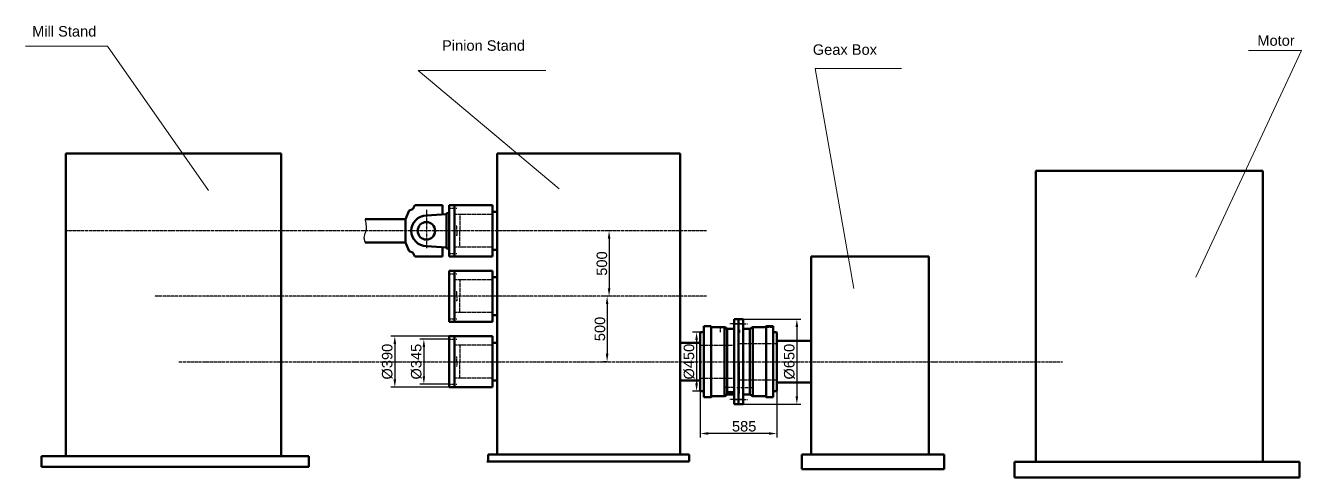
# Model space of a CAD drawing. Header units: millimetres. Extents: x 6647 to 33601, y -1887 to 8501.
# Drawn here: x 6647 to 16398, y 1736 to 5191 of the extents above; entities that cross this region are included whole.
import ezdxf

# ---------------------------------------------------------------- set-up
doc = ezdxf.new("R2010")
doc.units = ezdxf.units.MM
doc.linetypes.add('ACAD_ISO04W100', pattern=[30, 24, -3, 0, -3])
doc.linetypes.add('DASHED2', pattern=[9.525, 6.35, -3.175])
for name, color, linetype, lineweight in [('Геометрия', 7, 'Continuous', 50), ('контурная', 7, 'Continuous', 50), ('невидимые', 7, 'DASHED2', 25), ('осевые', 4, 'ACAD_ISO04W100', 25), ('размерные', 220, 'Continuous', 25), ('тонкая', 7, 'Continuous', 25), ('тонкий', 7, 'Continuous', 20)]:
    doc.layers.add(name, color=color, linetype=linetype, lineweight=lineweight)
doc.styles.add('s20v4', font='ARIAL.TTF', dxfattribs={"height": 80})
doc.styles.get("Standard").update_dxf_attribs({"font": 'ARIAL.TTF'})
doc.dimstyles.new('s20v4', dxfattribs={"dimtxt": 80, "dimasz": 60, "dimexe": 30, "dimexo": 0.0625, "dimgap": 14, "dimtad": 1, "dimdec": 0, "dimzin": 0, "dimdsep": 46, "dimtxsty": 'Standard', "dimcen": -25, "dimadec": 0, "dimazin": 0, "dimtfac": 1, "dimtdec": 0, "dimtmove": 0, "dimatfit": 3, "dimfxl": 1, "dimtolj": 1, "dimtzin": 0, "dimarcsym": 0})

# ---------------------------------------------------------------- blocks, each defined once
blk = doc.blocks.new('*D1')
at = {"layer": 'Defpoints', "color": 0, "transparency": 16777216}
for p in [(9885.5, 2793.7), (9690.9, 2448.7), (9877.9, 2448.7)]:
    blk.add_point(p, dxfattribs=at)
at = {"layer": 'размерные', "color": 0, "lineweight": -2, "transparency": 16777216}
for p, q in [((9885.4, 2793.7), (9660.9, 2793.7)), ((9690.9, 2733.7), (9690.9, 2508.7)), ((9877.8, 2448.7), (9660.9, 2448.7))]:
    blk.add_line(p, q, dxfattribs=at)
at = {"layer": 'размерные', "color": 0, "transparency": 16777216}
for points in [[(9680.9, 2733.7), (9700.9, 2733.7), (9690.9, 2793.7)], [(9680.9, 2508.7), (9700.9, 2508.7), (9690.9, 2448.7)]]:
    blk.add_solid(points, dxfattribs=at)
at = {"layer": 'размерные', "color": 0, "transparency": 16777216, "insert": (9633.9, 2621.2), "char_height": 80, "attachment_point": 5, "rotation": 90}
blk.add_mtext('\\A1;%%c345', dxfattribs=at)
blk = doc.blocks.new('*D2')
at = {"layer": 'Defpoints', "color": 0, "transparency": 16777216}
for p in [(9885.5, 2816.2), (9469.1, 2426.2), (9885.5, 2426.2)]:
    blk.add_point(p, dxfattribs=at)
at = {"layer": 'размерные', "color": 0, "lineweight": -2, "transparency": 16777216}
for p, q in [((9885.4, 2816.2), (9439.1, 2816.2)), ((9469.1, 2756.2), (9469.1, 2486.2)), ((9885.4, 2426.2), (9439.1, 2426.2))]:
    blk.add_line(p, q, dxfattribs=at)
at = {"layer": 'размерные', "color": 0, "transparency": 16777216}
for points in [[(9459.1, 2756.2), (9479.1, 2756.2), (9469.1, 2816.2)], [(9459.1, 2486.2), (9479.1, 2486.2), (9469.1, 2426.2)]]:
    blk.add_solid(points, dxfattribs=at)
at = {"layer": 'размерные', "color": 0, "transparency": 16777216, "insert": (9412, 2621.2), "char_height": 80, "attachment_point": 5, "rotation": 90}
blk.add_mtext('\\A1;%%c390', dxfattribs=at)
blk = doc.blocks.new('*D3')
at = {"layer": 'Defpoints', "color": 0, "transparency": 16777216}
for p in [(12131.1, 2946.2), (12131.1, 2296.2), (12541.5, 2296.2)]:
    blk.add_point(p, dxfattribs=at)
at = {"layer": 'размерные', "color": 0, "lineweight": -2, "transparency": 16777216}
for p, q in [((12131.1, 2946.2), (12571.5, 2946.2)), ((12541.5, 2886.2), (12541.5, 2356.2)), ((12131.1, 2296.2), (12571.5, 2296.2))]:
    blk.add_line(p, q, dxfattribs=at)
at = {"layer": 'размерные', "color": 0, "transparency": 16777216}
for points in [[(12531.5, 2886.2), (12551.5, 2886.2), (12541.5, 2946.2)], [(12531.5, 2356.2), (12551.5, 2356.2), (12541.5, 2296.2)]]:
    blk.add_solid(points, dxfattribs=at)
at = {"layer": 'размерные', "color": 0, "transparency": 16777216, "insert": (12484.4, 2621.2), "char_height": 80, "attachment_point": 5, "rotation": 90}
blk.add_mtext('\\A1;%%c650', dxfattribs=at)
blk = doc.blocks.new('*D4')
at = {"layer": 'Defpoints', "color": 0, "transparency": 16777216}
for p in [(11803.6, 2399.2), (12388.6, 2399.2), (11803.6, 2072.1)]:
    blk.add_point(p, dxfattribs=at)
at = {"layer": 'размерные', "color": 0, "lineweight": -2, "transparency": 16777216}
for p, q in [((11803.6, 2399.2), (11803.6, 2042.1)), ((12388.6, 2399.2), (12388.6, 2042.1)), ((12328.6, 2072.1), (11863.6, 2072.1))]:
    blk.add_line(p, q, dxfattribs=at)
at = {"layer": 'размерные', "color": 0, "transparency": 16777216}
for points in [[(11863.6, 2082.1), (11863.6, 2062.1), (11803.6, 2072.1)], [(12328.6, 2082.1), (12328.6, 2062.1), (12388.6, 2072.1)]]:
    blk.add_solid(points, dxfattribs=at)
at = {"layer": 'размерные', "color": 0, "transparency": 16777216, "insert": (12138.6, 2126.9), "char_height": 80, "attachment_point": 5}
blk.add_mtext('\\A1;585', dxfattribs=at)
blk = doc.blocks.new('*D5')
at = {"layer": 'Defpoints', "color": 0, "transparency": 16777216}
for p in [(11106.4, 3621.2), (11106.4, 3121.2), (11106.4, 3121.2)]:
    blk.add_point(p, dxfattribs=at)
at = {"layer": 'размерные', "color": 0, "lineweight": -2, "transparency": 16777216}
for p, q in [((11106.3, 3621.2), (11076.4, 3621.2)), ((11106.4, 3561.2), (11106.4, 3181.2)), ((11106.3, 3121.2), (11076.4, 3121.2))]:
    blk.add_line(p, q, dxfattribs=at)
at = {"layer": 'размерные', "color": 0, "transparency": 16777216}
for points in [[(11096.4, 3561.2), (11116.4, 3561.2), (11106.4, 3621.2)], [(11096.4, 3181.2), (11116.4, 3181.2), (11106.4, 3121.2)]]:
    blk.add_solid(points, dxfattribs=at)
at = {"layer": 'размерные', "color": 0, "transparency": 16777216, "insert": (11051.6, 3371.2), "char_height": 80, "attachment_point": 5, "rotation": 90}
blk.add_mtext('\\A1;500', dxfattribs=at)
blk = doc.blocks.new('*D6')
at = {"layer": 'Defpoints', "color": 0, "transparency": 16777216}
for p in [(11091.4, 3121.2), (11091.4, 2621.2), (11091.4, 2621.2)]:
    blk.add_point(p, dxfattribs=at)
at = {"layer": 'размерные', "color": 0, "lineweight": -2, "transparency": 16777216}
for p, q in [((11091.3, 3121.2), (11061.4, 3121.2)), ((11091.4, 3061.2), (11091.4, 2681.2)), ((11091.3, 2621.2), (11061.4, 2621.2))]:
    blk.add_line(p, q, dxfattribs=at)
at = {"layer": 'размерные', "color": 0, "transparency": 16777216}
for points in [[(11081.4, 3061.2), (11101.4, 3061.2), (11091.4, 3121.2)], [(11081.4, 2681.2), (11101.4, 2681.2), (11091.4, 2621.2)]]:
    blk.add_solid(points, dxfattribs=at)
at = {"layer": 'размерные', "color": 0, "transparency": 16777216, "insert": (11036.6, 2871.2), "char_height": 80, "attachment_point": 5, "rotation": 90}
blk.add_mtext('\\A1;500', dxfattribs=at)
blk = doc.blocks.new('*D7')
at = {"layer": 'Defpoints', "color": 0, "transparency": 16777216}
for p in [(11806.6, 2846.2), (11775.1, 2396.2), (11806.6, 2396.2)]:
    blk.add_point(p, dxfattribs=at)
at = {"layer": 'размерные', "color": 0, "lineweight": -2, "transparency": 16777216}
for p, q in [((11806.5, 2846.2), (11745.1, 2846.2)), ((11775.1, 2786.2), (11775.1, 2456.2)), ((11806.5, 2396.2), (11745.1, 2396.2))]:
    blk.add_line(p, q, dxfattribs=at)
at = {"layer": 'размерные', "color": 0, "transparency": 16777216}
for points in [[(11765.1, 2786.2), (11785.1, 2786.2), (11775.1, 2846.2)], [(11765.1, 2456.2), (11785.1, 2456.2), (11775.1, 2396.2)]]:
    blk.add_solid(points, dxfattribs=at)
at = {"layer": 'размерные', "color": 0, "transparency": 16777216, "insert": (11718, 2621.2), "char_height": 80, "attachment_point": 5, "rotation": 90}
blk.add_mtext('\\A1;%%c450', dxfattribs=at)

msp = doc.modelspace()

# ---------------------------------------------------------------- linework, layer by layer
at = {"layer": 'Геометрия'}
for p, q in [((12096.0788, 2946.23), (12061.0788, 2946.23)), ((12061.0788, 2946.23), (12061.0788, 2365.23)), ((12096.0788, 2946.23), (12131.0788, 2946.23)), ((12096.0788, 2373.73), (12096.0788, 2946.23)), ((12096.0788, 2868.73), (12096.0788, 2946.23)), ((12131.0788, 2946.23), (12131.0788, 2877.23)), ((11806.5788, 2846.23), (11803.5788, 2843.23)), ((11803.5788, 2843.23), (11803.5788, 2621.23)), ((11806.5788, 2846.23), (11831.0788, 2846.23)), ((11831.0788, 2396.23), (11831.0788, 2892.23)), ((11886.5788, 2892.23), (11831.0788, 2892.23)), ((11988.0788, 2885.73), (11886.5788, 2885.73)), ((11988.0788, 2885.73), (12009.7295, 2873.23)), ((12057.0788, 2873.23), (12009.7295, 2873.23)), ((12131.0788, 2296.23), (12131.0788, 2877.23)), ((12135.0788, 2873.23), (12182.4282, 2873.23)), ((12204.0788, 2885.73), (12182.4282, 2873.23)), ((12204.0788, 2885.73), (12248.6999, 2885.73)), ((12299.0788, 2885.73), (12248.6999, 2885.73)), ((12299.0788, 2885.73), (12305.5788, 2892.23)), ((12336.0788, 2892.23), (12305.5788, 2892.23)), ((12306.0788, 2892.23), (12361.0788, 2892.23)), ((12361.0788, 2846.23), (12361.0788, 2892.23)), ((12361.0788, 2846.23), (12361.0788, 2350.23)), ((12385.5788, 2846.23), (12361.0788, 2846.23)), ((12385.5788, 2846.23), (12388.5788, 2843.23)), ((12388.5788, 2843.23), (12388.5788, 2621.23)), ((11803.5788, 2399.23), (11803.5788, 2621.23)), ((12388.5788, 2399.23), (12388.5788, 2621.23)), ((11806.5788, 2396.23), (11803.5788, 2399.23)), ((11806.5788, 2396.23), (11831.0788, 2396.23)), ((11831.0788, 2396.23), (11831.0788, 2350.23)), ((11856.0788, 2350.23), (11831.0788, 2350.23)), ((11886.5788, 2350.23), (11856.0788, 2350.23)), ((11856.0788, 2350.23), (11886.0788, 2350.23)), ((11893.0788, 2356.73), (11886.5788, 2350.23)), ((11893.0788, 2356.73), (11943.4578, 2356.73)), ((11988.0788, 2356.73), (11943.4578, 2356.73)), ((11988.0788, 2356.73), (12009.7295, 2369.23)), ((12061.0788, 2388.73), (12004.7295, 2388.73)), ((12057.0788, 2369.23), (12009.7295, 2369.23)), ((12061.0788, 2296.23), (12061.0788, 2365.23)), ((12096.0788, 2376.73), (12096.0788, 2296.23)), ((12096.0788, 2373.73), (12096.0788, 2296.23)), ((12135.0788, 2369.23), (12182.4282, 2369.23)), ((12204.0788, 2356.73), (12182.4282, 2369.23)), ((12204.0788, 2356.73), (12248.6999, 2356.73)), ((12299.0788, 2356.73), (12248.6999, 2356.73)), ((12299.0788, 2356.73), (12305.5788, 2350.23)), ((12336.0788, 2350.23), (12305.5788, 2350.23)), ((12306.0788, 2350.23), (12336.0788, 2350.23)), ((12336.0788, 2350.23), (12361.0788, 2350.23)), ((12385.5788, 2396.23), (12361.0788, 2396.23)), ((12385.5788, 2396.23), (12388.5788, 2399.23)), ((12096.0788, 2296.23), (12061.0788, 2296.23)), ((12096.0788, 2296.23), (12131.0788, 2296.23))]:
    msp.add_line(p, q, dxfattribs=at)
for centre, start, end in [((12135.0788, 2877.23), 180, 270), ((12057.0788, 2365.23), 0, 90), ((12135.0788, 2365.23), 90, 180)]:
    msp.add_arc(centre, 4, start, end, dxfattribs=at)
at = {"layer": 'контурная'}
for p, q in [((6955.3997, 1898.8564), (6955.3997, 4211.23)), ((8599.8901, 4211.23), (6955.3997, 4211.23)), ((8599.8901, 4211.23), (8599.8901, 1898.8564)), ((11649.8901, 4211.23), (10249.8901, 4211.23)), ((10249.8901, 4211.23), (10249.8901, 1911.23)), ((11649.8901, 1911.23), (11649.8901, 4211.23)), ((14367.1729, 1855.3586), (14367.1729, 4079.611)), ((14367.1729, 4079.611), (16102.3939, 4079.611)), ((16102.3939, 4079.611), (16102.3939, 1855.3586)), ((9620.9367, 3816.23), (9606.8807, 3786.0868)), ((9832.5396, 3816.23), (9620.9367, 3816.23)), ((9832.5396, 3746.734), (9832.5396, 3816.23)), ((9925.4578, 3816.23), (9885.4578, 3816.23)), ((9885.4578, 3816.23), (9885.4578, 3621.23)), ((10215.4578, 3816.23), (9925.4578, 3816.23)), ((9925.4578, 3816.23), (9925.4578, 3621.23)), ((10215.4578, 3816.23), (10215.4578, 3621.23)), ((9549.3912, 3711.1744), (9241.4443, 3711.1744)), ((9579.7124, 3776.1984), (9549.3912, 3711.1744)), ((9549.3912, 3711.1744), (9549.3912, 3531.2855)), ((9606.8807, 3786.0868), (9579.7124, 3776.1984)), ((9863.8016, 3749.153), (9710.4578, 3737.2876)), ((9885.4578, 3756.4651), (9863.8016, 3756.4651)), ((9863.8016, 3756.4651), (9863.8016, 3621.23)), ((10249.8901, 3766.23), (10215.4578, 3766.23)), ((9863.8016, 3485.9949), (9863.8016, 3621.23)), ((9885.4578, 3426.23), (9885.4578, 3621.23)), ((9925.4578, 3426.23), (9925.4578, 3621.23)), ((10215.4578, 3426.23), (10215.4578, 3621.23)), ((9549.3912, 3531.2855), (9241.4443, 3531.2855)), ((9579.7124, 3466.2616), (9549.3912, 3531.2855)), ((9606.8807, 3456.3731), (9579.7124, 3466.2616)), ((9620.9367, 3426.23), (9606.8807, 3456.3731)), ((9832.5396, 3426.23), (9620.9367, 3426.23)), ((9863.8016, 3493.3069), (9710.4578, 3505.1724)), ((9832.5396, 3495.7259), (9832.5396, 3426.23)), ((9885.4578, 3485.9949), (9863.8016, 3485.9949)), ((9925.4578, 3426.23), (9885.4578, 3426.23)), ((10215.4578, 3426.23), (9925.4578, 3426.23)), ((10249.8901, 3476.23), (10215.4578, 3476.23)), ((13549.8901, 3424.5031), (12649.8901, 3424.5031)), ((12649.8901, 3424.5031), (12649.8901, 2621.23)), ((13549.8901, 1911.23), (13549.8901, 3424.5031)), ((9885.4578, 3316.23), (9885.4578, 3121.23)), ((9925.4578, 3316.23), (9885.4578, 3316.23)), ((9925.4578, 3316.23), (9925.4578, 3121.23)), ((10215.4578, 3316.23), (9925.4578, 3316.23)), ((10215.4578, 3316.23), (10215.4578, 3121.23)), ((10249.8901, 3266.23), (10215.4578, 3266.23)), ((9885.4578, 2926.23), (9885.4578, 3121.23)), ((9925.4578, 2926.23), (9925.4578, 3121.23)), ((10215.4578, 2926.23), (10215.4578, 3121.23)), ((9925.4578, 2926.23), (9885.4578, 2926.23)), ((10215.4578, 2926.23), (9925.4578, 2926.23)), ((10249.8901, 2976.23), (10215.4578, 2976.23)), ((11886.5788, 2350.23), (11886.5788, 2892.23)), ((11988.0788, 2885.73), (11988.0788, 2356.73)), ((12009.7295, 2873.23), (12009.7295, 2369.23)), ((12182.4282, 2873.23), (12182.4282, 2369.23)), ((12204.0788, 2885.73), (12204.0788, 2356.73)), ((12306.0788, 2892.23), (12306.0788, 2350.23)), ((9885.4578, 2816.23), (9885.4578, 2621.23)), ((9925.4578, 2816.23), (9885.4578, 2816.23)), ((10215.4578, 2816.23), (9925.4578, 2816.23)), ((9925.4578, 2816.23), (9925.4578, 2621.23)), ((10215.4578, 2816.23), (10215.4578, 2621.23)), ((10249.8901, 2766.23), (10215.4578, 2766.23)), ((11649.8901, 2766.23), (11803.0924, 2766.23)), ((12388.5788, 2781.5825), (12649.8901, 2781.5825)), ((9885.4578, 2426.23), (9885.4578, 2621.23)), ((9925.4578, 2426.23), (9925.4578, 2621.23)), ((10215.4578, 2426.23), (10215.4578, 2621.23)), ((12649.8901, 1911.23), (12649.8901, 2621.23)), ((10249.8901, 2476.23), (10215.4578, 2476.23)), ((11649.8901, 2476.23), (11803.0924, 2476.23)), ((12388.5788, 2460.8774), (12649.8901, 2460.8774)), ((9925.4578, 2426.23), (9885.4578, 2426.23)), ((10215.4578, 2426.23), (9925.4578, 2426.23)), ((6768.5123, 1817.0284), (6768.5123, 1898.8564)), ((6768.5123, 1898.8564), (6955.3997, 1898.8564)), ((6955.3997, 1898.8564), (8812.166, 1898.8564)), ((8812.166, 1898.8564), (8812.166, 1817.0284)), ((10173.4492, 1857.9424), (11718.2904, 1857.9424)), ((10183.0189, 1911.23), (11649.8901, 1911.23)), ((10183.0189, 1911.23), (10183.0189, 1857.9424)), ((11718.2904, 1911.23), (11649.8901, 1911.23)), ((11718.2904, 1857.9424), (11718.2904, 1911.23)), ((12579.8797, 1799.4873), (12579.8797, 1911.23)), ((12579.8797, 1911.23), (12649.8901, 1911.23)), ((12649.8901, 1911.23), (13549.8901, 1911.23)), ((13549.8901, 1911.23), (13667.1729, 1911.23)), ((13667.1729, 1911.23), (13667.1729, 1799.4873)), ((14204.7593, 1855.3586), (16383.0036, 1855.3586)), ((14204.7593, 1735.9707), (14204.7593, 1855.3586)), ((16383.0036, 1855.3586), (16383.0036, 1735.9707)), ((8812.166, 1817.0284), (6768.5123, 1817.0284)), ((13667.1729, 1799.4873), (12579.8797, 1799.4873)), ((16383.0036, 1735.9707), (14204.7593, 1735.9707))]:
    msp.add_line(p, q, dxfattribs=at)
msp.add_circle((9710.4578, 3621.23), 66.835, dxfattribs=at)
msp.add_arc((9710.4578, 3621.23), 116.0576, 90, 270, dxfattribs=at)
at = {"layer": 'невидимые'}
for p, q in [((10215.4578, 3746.23), (9925.4578, 3746.23)), ((9965.4578, 3746.23), (9965.4578, 3621.23)), ((9943.4578, 3656.23), (9925.4578, 3656.23)), ((9943.4578, 3621.23), (9943.4578, 3656.23)), ((9943.4578, 3621.23), (9943.4578, 3586.23)), ((9965.4578, 3496.23), (9965.4578, 3621.23)), ((9943.4578, 3586.23), (9925.4578, 3586.23)), ((10215.4578, 3496.23), (9925.4578, 3496.23)), ((10215.4578, 3246.23), (9925.4578, 3246.23)), ((9965.4578, 3246.23), (9965.4578, 3121.23)), ((9943.4578, 3156.23), (9925.4578, 3156.23)), ((9943.4578, 3121.23), (9943.4578, 3156.23)), ((9943.4578, 3121.23), (9943.4578, 3086.23)), ((9965.4578, 2996.23), (9965.4578, 3121.23)), ((9943.4578, 3086.23), (9925.4578, 3086.23)), ((10215.4578, 2996.23), (9925.4578, 2996.23)), ((12094.5788, 2868.73), (12096.0788, 2868.73)), ((12094.5788, 2863.73), (12100.4788, 2863.73)), ((12098.0788, 2863.73), (12096.0788, 2865.73)), ((12104.0788, 2863.73), (12098.0788, 2863.73)), ((12102.0788, 2862.13), (12100.4788, 2863.73)), ((12104.5788, 2846.23), (12101.5788, 2843.23)), ((12101.5788, 2621.23), (12101.5788, 2843.23)), ((12102.0788, 2862.13), (12102.0788, 2843.73)), ((12104.0788, 2863.73), (12104.0788, 2845.73)), ((10215.4578, 2746.23), (9925.4578, 2746.23)), ((9965.4578, 2746.23), (9965.4578, 2621.23)), ((11803.5788, 2746.23), (12061.0788, 2746.23)), ((12101.5788, 2760.5992), (12388.5788, 2760.5992)), ((9943.4578, 2656.23), (9925.4578, 2656.23)), ((9943.4578, 2621.23), (9943.4578, 2656.23)), ((9943.4578, 2586.23), (9925.4578, 2586.23)), ((9943.4578, 2621.23), (9943.4578, 2586.23)), ((9965.4578, 2496.23), (9965.4578, 2621.23)), ((12101.5788, 2621.23), (12101.5788, 2399.23)), ((10215.4578, 2496.23), (9925.4578, 2496.23)), ((11803.5788, 2496.23), (12061.0788, 2496.23)), ((12101.5788, 2481.8607), (12388.5788, 2481.8607)), ((12094.5788, 2378.73), (12100.4788, 2378.73)), ((12094.5788, 2373.73), (12096.0788, 2373.73)), ((12098.0788, 2378.73), (12096.0788, 2376.73)), ((12104.0788, 2378.73), (12098.0788, 2378.73)), ((12102.0788, 2380.33), (12100.4788, 2378.73)), ((12104.5788, 2396.23), (12101.5788, 2399.23)), ((12102.0788, 2380.33), (12102.0788, 2398.73)), ((12104.0788, 2378.73), (12104.0788, 2396.73))]:
    msp.add_line(p, q, dxfattribs=at)
for centre in [(12094.5788, 2866.23), (12094.5788, 2376.23)]:
    msp.add_arc(centre, 2.5, 90, 270, dxfattribs=at)
at = {"layer": 'осевые'}
for p, q in [((9710.4578, 3782.1279), (9710.4578, 3489.8663)), ((9877.8828, 3793.73), (9942.3919, 3793.73)), ((11851.6677, 3621.23), (6955.3997, 3621.23)), ((9877.8828, 3448.73), (9942.3919, 3448.73)), ((9877.8828, 3293.73), (9942.3919, 3293.73)), ((10249.8901, 3121.23), (7632.6859, 3121.23)), ((11851.6677, 3121.23), (10249.8901, 3121.23)), ((9877.8828, 2948.73), (9942.3919, 2948.73)), ((11956.0788, 2892.23), (11956.0788, 2846.23)), ((12124.5753, 2910.23), (12028.0147, 2910.23)), ((12067.5824, 2910.23), (12164.143, 2910.23)), ((12358.4663, 2881.23), (12290.7968, 2881.23)), ((9877.8828, 2793.73), (9942.3919, 2793.73)), ((7818.3736, 2621.23), (14570.9018, 2621.23)), ((9877.8828, 2448.73), (9942.3919, 2448.73)), ((12061.0788, 2423.73), (11997.6761, 2423.73)), ((12082.6429, 2423.73), (12194.4816, 2423.73)), ((12124.5753, 2332.23), (12028.0147, 2332.23)), ((12067.5824, 2332.23), (12164.143, 2332.23))]:
    msp.add_line(p, q, dxfattribs=at)
at = {"layer": 'тонкая', "start_tangent": (0, 1)}
msp.add_spline([(9241.4443, 3711.1744), (9248.2161, 3672.7696), (9248.2161, 3621.23), (9233.6737, 3581.2749), (9241.4443, 3531.2855)], degree=3, dxfattribs=at)
at = {"layer": 'тонкий'}
for p, q in [((6646.8446, 5031.8634), (7273.2654, 5031.8634)), ((7273.2654, 5031.8634), (8044.9457, 3929.7898)), ((16397.6558, 4998.8236), (15590.6259, 3268.4065)), ((15993.0346, 4998.8236), (16397.6558, 4998.8236)), ((10622.0921, 4847.1656), (9646.9573, 4847.1656)), ((9646.9573, 4847.1656), (10726.1574, 3941.6092)), ((12681.5319, 4861.5093), (13340.2589, 4861.5093)), ((12977.7717, 3181.4503), (12681.5319, 4861.5093))]:
    msp.add_line(p, q, dxfattribs=at)

# ---------------------------------------------------------------- texts
at = {"layer": 'тонкий', "style": 's20v4'}
for s, p in [('Mill Stand', (6697.2182, 5106.4077)), ('Pinion Stand', (9830.0424, 4997.6688)), ('Motor', (16060.3914, 5035.871)), ('Geax Box', (12662.9919, 4966.655))]:
    msp.add_text(s, height=80, dxfattribs=at).set_placement(p)

# ---------------------------------------------------------------- dimensions: what is measured, and where the dimension line sits
at = {"layer": 'размерные'}
for base, p1, p2, picture, middle in [((11106.3989, 3121.23), (11106.3989, 3621.23), (11106.3989, 3121.23), '*D5', (11051.5531, 3371.23)), ((11091.3989, 2621.23), (11091.3989, 3121.23), (11091.3989, 2621.23), '*D6', (11036.5531, 2871.23))]:
    dim = msp.add_linear_dim(base=base, p1=p1, p2=p2, angle=90, dimstyle='s20v4', dxfattribs=at)
    dim.commit()
    dim.dimension.update_dxf_attribs({"geometry": picture, "text_midpoint": middle})
for base, p1, p2, picture, middle in [((12541.4551, 2296.23), (12131.0788, 2946.23), (12131.0788, 2296.23), '*D3', (12484.3719, 2621.23)), ((11775.0727, 2396.23), (11806.5788, 2846.23), (11806.5788, 2396.23), '*D7', (11717.9895, 2621.23))]:
    dim = msp.add_linear_dim(base=base, p1=p1, p2=p2, angle=90, text='%%c<>', dimstyle='s20v4', dxfattribs=at)
    dim.commit()
    dim.dimension.update_dxf_attribs({"geometry": picture, "text_midpoint": middle})
for base, p1, p2, picture, middle in [((9469.083, 2426.23), (9885.4578, 2816.23), (9885.4578, 2426.23), '*D2', (9469.083, 2621.23)), ((9690.9443, 2448.73), (9885.4578, 2793.73), (9877.8828, 2448.73), '*D1', (9690.9443, 2621.23))]:
    dim = msp.add_linear_dim(base=base, p1=p1, p2=p2, angle=90, text='%%c<>', dimstyle='s20v4', dxfattribs=at)
    dim.commit()
    dim.dimension.update_dxf_attribs({"geometry": picture, "text_midpoint": middle, "dimtype": 160})
dim = msp.add_linear_dim(base=(11803.5788, 2072.0623), p1=(12388.5788, 2399.23), p2=(11803.5788, 2399.23), dimstyle='s20v4', dxfattribs=at)
dim.commit()
dim.dimension.update_dxf_attribs({"geometry": '*D4', "text_midpoint": (12138.6426, 2072.0623), "dimtype": 160})

doc.saveas('drawing.dxf')
